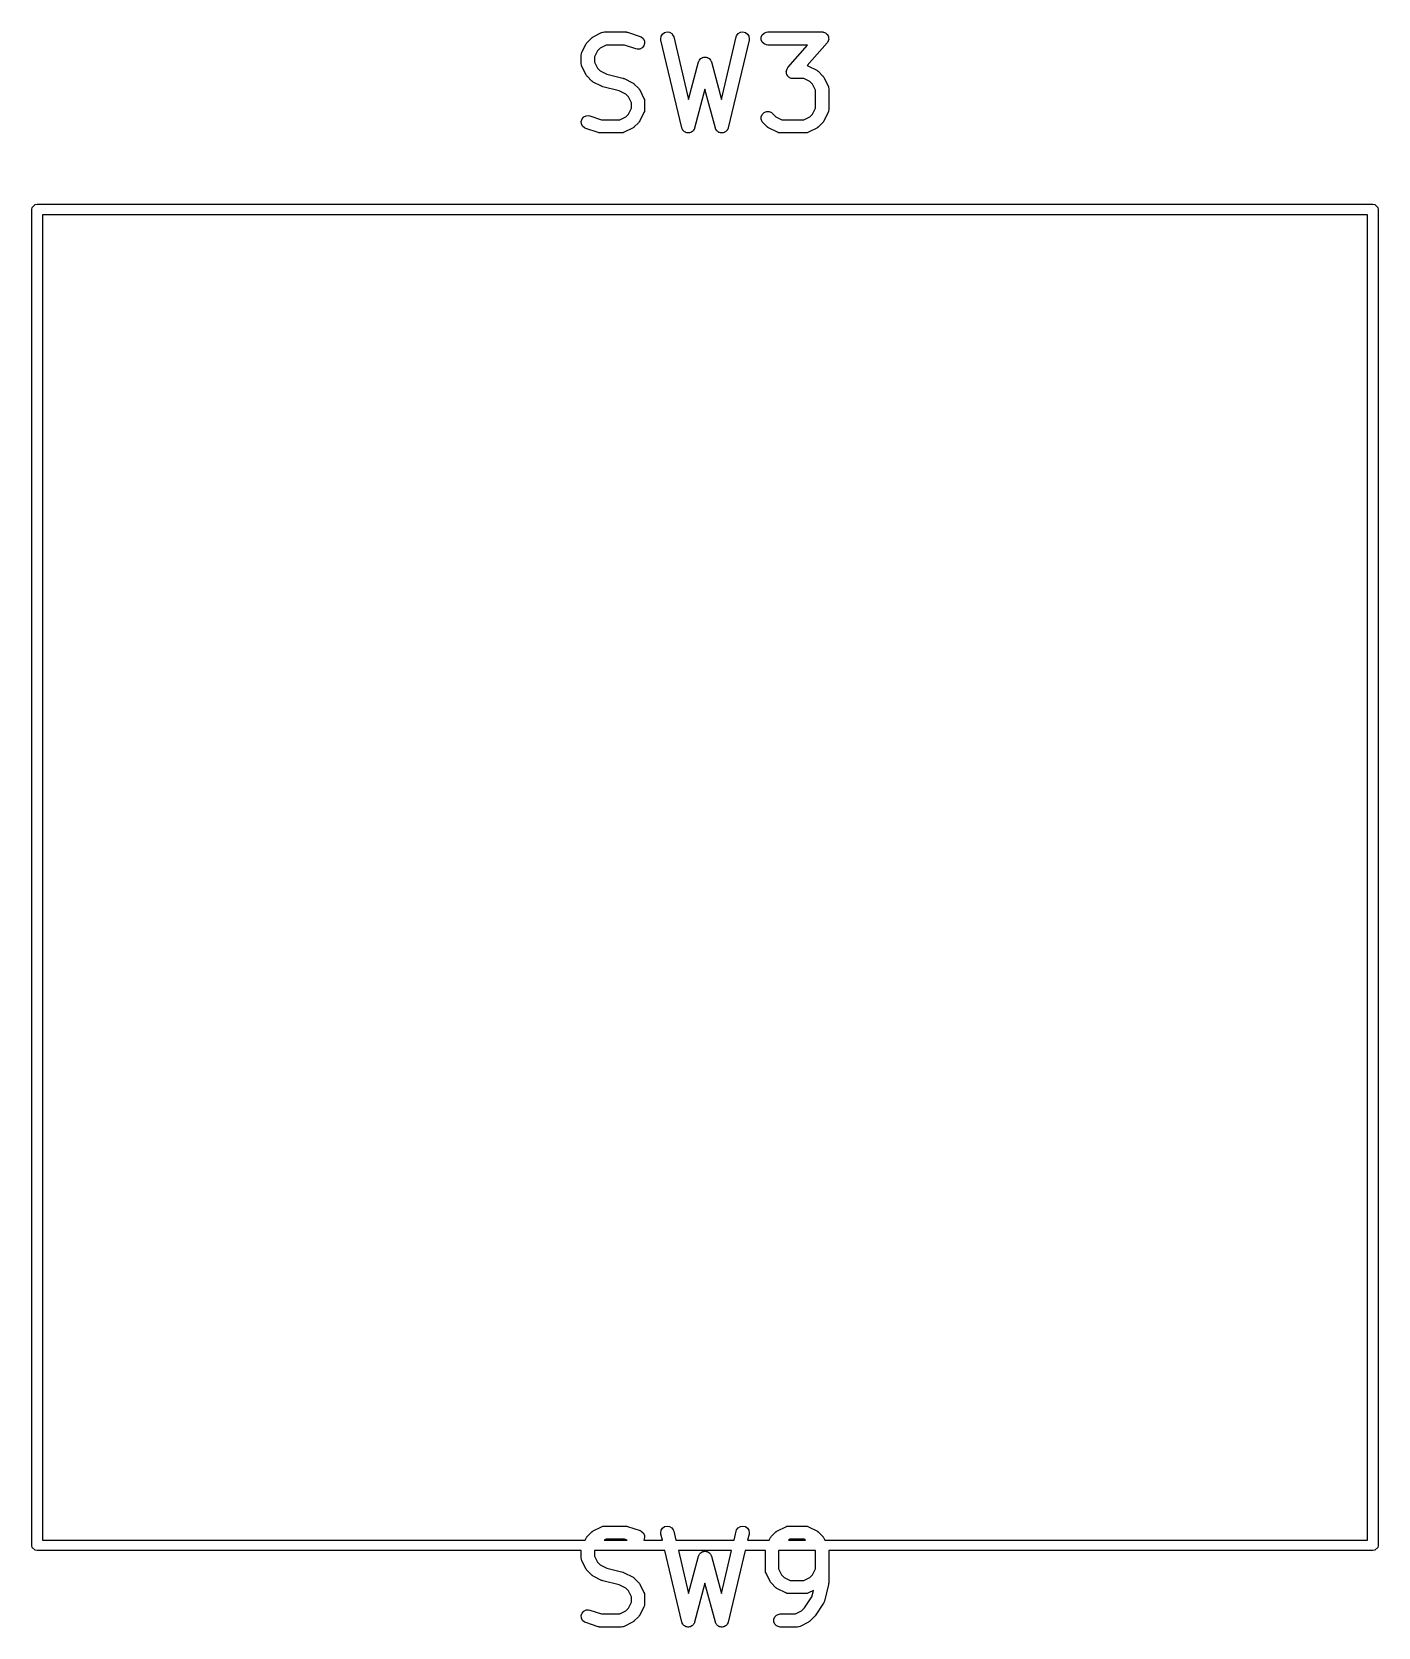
# Model space of a CAD drawing. Extents: x -0.52 to 5.81, y -3.54 to 0.77.
# Drawn here: x 1.116 to 1.719, y -0.139 to 0.576 of the extents above; entities that cross this region are included whole.
import ezdxf

# ---------------------------------------------------------------- set-up
doc = ezdxf.new("R2010")
doc.units = 0
doc.header["$MEASUREMENT"] = 0
doc.layers.add('BLACK', color=7, linetype='CONTINUOUS')

msp = doc.modelspace()

# ---------------------------------------------------------------- linework, layer by layer
at = {"layer": 'BLACK', "linetype": 'CONTINUOUS'}
for p, q in [((1.36462, 0.57098), (1.36649, 0.57286)), ((1.36649, 0.57286), (1.36672, 0.57304)), ((1.36672, 0.57304), (1.36677, 0.5731)), ((1.36677, 0.5731), (1.36686, 0.57316)), ((1.36686, 0.57316), (1.36694, 0.57323)), ((1.36694, 0.57323), (1.36701, 0.57326)), ((1.36701, 0.57326), (1.36726, 0.57341)), ((1.36726, 0.57341), (1.37101, 0.57529)), ((1.37101, 0.57529), (1.37155, 0.57549)), ((1.37155, 0.57549), (1.37165, 0.5755)), ((1.37165, 0.5755), (1.37175, 0.57554)), ((1.37175, 0.57554), (1.37233, 0.5756)), ((1.37233, 0.5756), (1.3817, 0.5756)), ((1.3817, 0.5756), (1.38199, 0.57557)), ((1.38199, 0.57557), (1.38207, 0.57557)), ((1.38207, 0.57557), (1.38217, 0.57555)), ((1.38217, 0.57555), (1.38228, 0.57554)), ((1.38228, 0.57554), (1.38235, 0.57551)), ((1.38235, 0.57551), (1.38264, 0.57545)), ((1.38264, 0.57545), (1.38826, 0.57357)), ((1.38826, 0.57357), (1.38879, 0.57334)), ((1.38879, 0.57334), (1.38966, 0.57258)), ((1.38966, 0.57258), (1.39017, 0.57155)), ((1.3975, 0.57253), (1.39768, 0.57367)), ((1.39758, 0.57196), (1.3975, 0.57253)), ((1.40695, 0.53259), (1.39758, 0.57196)), ((1.39768, 0.57367), (1.39829, 0.57465)), ((1.39829, 0.57465), (1.39922, 0.57533)), ((1.39922, 0.57533), (1.40034, 0.5756)), ((1.40034, 0.5756), (1.40148, 0.57541)), ((1.40148, 0.57541), (1.40246, 0.57481)), ((1.40246, 0.57481), (1.40313, 0.57388)), ((1.40313, 0.57388), (1.40332, 0.57333)), ((1.40332, 0.57333), (1.40999, 0.54534)), ((1.42466, 0.54534), (1.43132, 0.57333)), ((1.43707, 0.57196), (1.42769, 0.53259)), ((1.43132, 0.57333), (1.43151, 0.57388)), ((1.43151, 0.57388), (1.43219, 0.57481)), ((1.43219, 0.57481), (1.43317, 0.57541)), ((1.43317, 0.57541), (1.43431, 0.5756)), ((1.43431, 0.5756), (1.43543, 0.57533)), ((1.43543, 0.57533), (1.43636, 0.57465)), ((1.43636, 0.57465), (1.43696, 0.57367)), ((1.43696, 0.57367), (1.43715, 0.57253)), ((1.43715, 0.57253), (1.43707, 0.57196)), ((1.44255, 0.57322), (1.44299, 0.57429)), ((1.44255, 0.57207), (1.44255, 0.57322)), ((1.44299, 0.571), (1.44255, 0.57207)), ((1.44299, 0.57429), (1.4438, 0.5751)), ((1.4438, 0.5751), (1.44487, 0.57554)), ((1.44487, 0.57554), (1.44544, 0.5756)), ((1.44544, 0.5756), (1.46982, 0.5756)), ((1.46982, 0.5756), (1.47012, 0.57557)), ((1.47012, 0.57557), (1.4702, 0.57557)), ((1.4702, 0.57557), (1.47025, 0.57555)), ((1.47025, 0.57555), (1.47039, 0.57554)), ((1.47039, 0.57554), (1.47084, 0.57536)), ((1.47084, 0.57536), (1.47129, 0.5752)), ((1.47129, 0.5752), (1.47136, 0.57514)), ((1.47136, 0.57514), (1.47146, 0.5751)), ((1.47146, 0.5751), (1.4718, 0.57476)), ((1.4718, 0.57476), (1.47216, 0.57445)), ((1.47216, 0.57445), (1.4722, 0.57436)), ((1.4722, 0.57436), (1.47227, 0.57429)), ((1.47227, 0.57429), (1.47245, 0.57384)), ((1.47245, 0.57384), (1.47267, 0.57341)), ((1.47271, 0.57207), (1.47253, 0.57163)), ((1.47267, 0.57341), (1.47267, 0.57331)), ((1.47267, 0.57331), (1.47271, 0.57322)), ((1.47271, 0.57322), (1.47271, 0.57274)), ((1.47271, 0.57274), (1.47274, 0.57226)), ((1.47274, 0.57226), (1.47271, 0.57217)), ((1.47271, 0.57217), (1.47271, 0.57207)), ((1.36188, 0.56515), (1.36193, 0.56572)), ((1.36188, 0.5614), (1.36188, 0.56515)), ((1.36193, 0.56572), (1.36197, 0.56582)), ((1.36197, 0.56582), (1.36198, 0.56593)), ((1.36198, 0.56593), (1.36219, 0.56647)), ((1.36219, 0.56647), (1.36406, 0.57022)), ((1.36406, 0.57022), (1.36422, 0.57046)), ((1.36422, 0.57046), (1.36425, 0.57054)), ((1.36425, 0.57054), (1.36432, 0.57062)), ((1.36432, 0.57062), (1.36437, 0.57071)), ((1.36437, 0.57071), (1.36443, 0.57076)), ((1.36443, 0.57076), (1.36462, 0.57098)), ((1.36913, 0.56715), (1.36778, 0.56445)), ((1.37033, 0.56834), (1.36913, 0.56715)), ((1.37303, 0.56969), (1.37033, 0.56834)), ((1.38122, 0.56969), (1.37303, 0.56969)), ((1.38639, 0.56797), (1.38122, 0.56969)), ((1.38696, 0.56784), (1.38639, 0.56797)), ((1.38811, 0.56792), (1.38696, 0.56784)), ((1.38914, 0.56844), (1.38811, 0.56792)), ((1.38989, 0.56931), (1.38914, 0.56844)), ((1.39026, 0.5704), (1.38989, 0.56931)), ((1.39017, 0.57155), (1.39026, 0.5704)), ((1.4438, 0.57019), (1.44299, 0.571)), ((1.44487, 0.56975), (1.4438, 0.57019)), ((1.44544, 0.56969), (1.44487, 0.56975)), ((1.46331, 0.56969), (1.44544, 0.56969)), ((1.45447, 0.55959), (1.46331, 0.56969)), ((1.47204, 0.5707), (1.46311, 0.56049)), ((1.47222, 0.57095), (1.47204, 0.5707)), ((1.47227, 0.571), (1.47222, 0.57095)), ((1.47229, 0.57106), (1.47227, 0.571)), ((1.47238, 0.57117), (1.47229, 0.57106)), ((1.47253, 0.57163), (1.47238, 0.57117)), ((1.36193, 0.56082), (1.36188, 0.5614)), ((1.36197, 0.56072), (1.36193, 0.56082)), ((1.36198, 0.56062), (1.36197, 0.56072)), ((1.36219, 0.56008), (1.36198, 0.56062)), ((1.36406, 0.55633), (1.36219, 0.56008)), ((1.36778, 0.56445), (1.36778, 0.56209)), ((1.36778, 0.56209), (1.36913, 0.5594)), ((1.36913, 0.5594), (1.37033, 0.5582)), ((1.37033, 0.5582), (1.37336, 0.55668)), ((1.40999, 0.54534), (1.41447, 0.56216)), ((1.41447, 0.56216), (1.41452, 0.56229)), ((1.41452, 0.56229), (1.41453, 0.56235)), ((1.41453, 0.56235), (1.41457, 0.56242)), ((1.41457, 0.56242), (1.41467, 0.5627)), ((1.41467, 0.5627), (1.41491, 0.56301)), ((1.41491, 0.56301), (1.41511, 0.56335)), ((1.41511, 0.56335), (1.41526, 0.56346)), ((1.41526, 0.56346), (1.41537, 0.56361)), ((1.41537, 0.56361), (1.41571, 0.56381)), ((1.41571, 0.56381), (1.41602, 0.56405)), ((1.41602, 0.56405), (1.4162, 0.5641)), ((1.4162, 0.5641), (1.41637, 0.56419)), ((1.41637, 0.56419), (1.41676, 0.56424)), ((1.41676, 0.56424), (1.41713, 0.56434)), ((1.41713, 0.56434), (1.41732, 0.56432)), ((1.41732, 0.56432), (1.41751, 0.56434)), ((1.41751, 0.56434), (1.41789, 0.56424)), ((1.41789, 0.56424), (1.41828, 0.56419)), ((1.41828, 0.56419), (1.41844, 0.5641)), ((1.41844, 0.5641), (1.41863, 0.56405)), ((1.41863, 0.56405), (1.41894, 0.56381)), ((1.41894, 0.56381), (1.41927, 0.56361)), ((1.41927, 0.56361), (1.41939, 0.56346)), ((1.41939, 0.56346), (1.41954, 0.56335)), ((1.41954, 0.56335), (1.41974, 0.56301)), ((1.41974, 0.56301), (1.41997, 0.5627)), ((1.41997, 0.5627), (1.42008, 0.56242)), ((1.42008, 0.56242), (1.42012, 0.56235)), ((1.42012, 0.56235), (1.42013, 0.56229)), ((1.42013, 0.56229), (1.42018, 0.56216)), ((1.42018, 0.56216), (1.42466, 0.54534)), ((1.45376, 0.55803), (1.4538, 0.55812)), ((1.4538, 0.55755), (1.45376, 0.55803)), ((1.4538, 0.55822), (1.45398, 0.55867)), ((1.4538, 0.55812), (1.4538, 0.55822)), ((1.4538, 0.55707), (1.4538, 0.55755)), ((1.45398, 0.55867), (1.45413, 0.55912)), ((1.45413, 0.55912), (1.45422, 0.55924)), ((1.45422, 0.55924), (1.45424, 0.55929)), ((1.45424, 0.55929), (1.45429, 0.55934)), ((1.45429, 0.55934), (1.45447, 0.55959)), ((1.46311, 0.56049), (1.46364, 0.56029)), ((1.46364, 0.56029), (1.46739, 0.55841)), ((1.46739, 0.55841), (1.46764, 0.55826)), ((1.46764, 0.55826), (1.46771, 0.55823)), ((1.46771, 0.55823), (1.46779, 0.55816)), ((1.46779, 0.55816), (1.46788, 0.5581)), ((1.46788, 0.5581), (1.46793, 0.55805)), ((1.46793, 0.55805), (1.46815, 0.55786)), ((1.46815, 0.55786), (1.47003, 0.55599)), ((1.36422, 0.55608), (1.36406, 0.55633)), ((1.36425, 0.55601), (1.36422, 0.55608)), ((1.36432, 0.55593), (1.36425, 0.55601)), ((1.36437, 0.55584), (1.36432, 0.55593)), ((1.36443, 0.55579), (1.36437, 0.55584)), ((1.36462, 0.55556), (1.36443, 0.55579)), ((1.36649, 0.55368), (1.36462, 0.55556)), ((1.36672, 0.5535), (1.36649, 0.55368)), ((1.36677, 0.55344), (1.36672, 0.5535)), ((1.36686, 0.55338), (1.36677, 0.55344)), ((1.36694, 0.55332), (1.36686, 0.55338)), ((1.36701, 0.55329), (1.36694, 0.55332)), ((1.36726, 0.55313), (1.36701, 0.55329)), ((1.37101, 0.55126), (1.36726, 0.55313)), ((1.37105, 0.55124), (1.37101, 0.55126)), ((1.37107, 0.55123), (1.37105, 0.55124)), ((1.37131, 0.55114), (1.37107, 0.55123)), ((1.37155, 0.55105), (1.37131, 0.55114)), ((1.37157, 0.55105), (1.37155, 0.55105)), ((1.37161, 0.55103), (1.37157, 0.55105)), ((1.3788, 0.54924), (1.37161, 0.55103)), ((1.37336, 0.55668), (1.38054, 0.55489)), ((1.38054, 0.55489), (1.38059, 0.55487)), ((1.38059, 0.55487), (1.38061, 0.55487)), ((1.38061, 0.55487), (1.38085, 0.55478)), ((1.38085, 0.55478), (1.38109, 0.55469)), ((1.38109, 0.55469), (1.38111, 0.55468)), ((1.38111, 0.55468), (1.38115, 0.55466)), ((1.38115, 0.55466), (1.3849, 0.55279)), ((1.3849, 0.55279), (1.38515, 0.55263)), ((1.38515, 0.55263), (1.38522, 0.5526)), ((1.38522, 0.5526), (1.3853, 0.55254)), ((1.3853, 0.55254), (1.38539, 0.55248)), ((1.38539, 0.55248), (1.38544, 0.55242)), ((1.38544, 0.55242), (1.38566, 0.55224)), ((1.38566, 0.55224), (1.38754, 0.55036)), ((1.38754, 0.55036), (1.38773, 0.55013)), ((1.45383, 0.55698), (1.4538, 0.55707)), ((1.45384, 0.55688), (1.45383, 0.55698)), ((1.45405, 0.55645), (1.45384, 0.55688)), ((1.45424, 0.55601), (1.45405, 0.55645)), ((1.45431, 0.55594), (1.45424, 0.55601)), ((1.45435, 0.55585), (1.45431, 0.55594)), ((1.45471, 0.55553), (1.45435, 0.55585)), ((1.45505, 0.55519), (1.45471, 0.55553)), ((1.45514, 0.55515), (1.45505, 0.55519)), ((1.45522, 0.55509), (1.45514, 0.55515)), ((1.45567, 0.55493), (1.45522, 0.55509)), ((1.45612, 0.55475), (1.45567, 0.55493)), ((1.45626, 0.55474), (1.45612, 0.55475)), ((1.45631, 0.55472), (1.45626, 0.55474)), ((1.45639, 0.55472), (1.45631, 0.55472)), ((1.45669, 0.55469), (1.45639, 0.55472)), ((1.46162, 0.55469), (1.45669, 0.55469)), ((1.46432, 0.55335), (1.46162, 0.55469)), ((1.46551, 0.55215), (1.46432, 0.55335)), ((1.46686, 0.54945), (1.46551, 0.55215)), ((1.47003, 0.55599), (1.47022, 0.55576)), ((1.47022, 0.55576), (1.47027, 0.55571)), ((1.47027, 0.55571), (1.47033, 0.55562)), ((1.47033, 0.55562), (1.4704, 0.55554)), ((1.4704, 0.55554), (1.47043, 0.55547)), ((1.47043, 0.55547), (1.47058, 0.55522)), ((1.47058, 0.55522), (1.47246, 0.55147)), ((1.47246, 0.55147), (1.47266, 0.55093)), ((1.47266, 0.55093), (1.47267, 0.55082)), ((1.47267, 0.55082), (1.47271, 0.55072)), ((1.47271, 0.55072), (1.47277, 0.55015)), ((1.38183, 0.54772), (1.3788, 0.54924)), ((1.38303, 0.54652), (1.38183, 0.54772)), ((1.38437, 0.54383), (1.38303, 0.54652)), ((1.38437, 0.54147), (1.38437, 0.54383)), ((1.38773, 0.55013), (1.38778, 0.55008)), ((1.38778, 0.55008), (1.38784, 0.54999)), ((1.38784, 0.54999), (1.38791, 0.54991)), ((1.38791, 0.54991), (1.38794, 0.54984)), ((1.38794, 0.54984), (1.38809, 0.54959)), ((1.38809, 0.54959), (1.38997, 0.54584)), ((1.38997, 0.54584), (1.39017, 0.5453)), ((1.39017, 0.5453), (1.39018, 0.5452)), ((1.39018, 0.5452), (1.39022, 0.5451)), ((1.39022, 0.5451), (1.39028, 0.54452)), ((1.39028, 0.54452), (1.39028, 0.54077)), ((1.41732, 0.54994), (1.41268, 0.53251)), ((1.42197, 0.53251), (1.41732, 0.54994)), ((1.46686, 0.54147), (1.46686, 0.54945)), ((1.47277, 0.55015), (1.47277, 0.54077)), ((1.3619, 0.53552), (1.36226, 0.53661)), ((1.36226, 0.53661), (1.36302, 0.53748)), ((1.36302, 0.53748), (1.36405, 0.538)), ((1.36405, 0.538), (1.3652, 0.53808)), ((1.3652, 0.53808), (1.36576, 0.53795)), ((1.36576, 0.53795), (1.37093, 0.53623)), ((1.37093, 0.53623), (1.37913, 0.53623)), ((1.37913, 0.53623), (1.38183, 0.53758)), ((1.38183, 0.53758), (1.38303, 0.53877)), ((1.38303, 0.53877), (1.38437, 0.54147)), ((1.38997, 0.53945), (1.38809, 0.5357)), ((1.39017, 0.53999), (1.38997, 0.53945)), ((1.39018, 0.5401), (1.39017, 0.53999)), ((1.39022, 0.5402), (1.39018, 0.5401)), ((1.39028, 0.54077), (1.39022, 0.5402)), ((1.44255, 0.5376), (1.44299, 0.53866)), ((1.44255, 0.53645), (1.44255, 0.5376)), ((1.44299, 0.53538), (1.44255, 0.53645)), ((1.44299, 0.53866), (1.4438, 0.53948)), ((1.4438, 0.53948), (1.44487, 0.53992)), ((1.44487, 0.53992), (1.44602, 0.53992)), ((1.44602, 0.53992), (1.44708, 0.53948)), ((1.44708, 0.53948), (1.44753, 0.53911)), ((1.44753, 0.53911), (1.44907, 0.53758)), ((1.44907, 0.53758), (1.45177, 0.53623)), ((1.45177, 0.53623), (1.46162, 0.53623)), ((1.46162, 0.53623), (1.46432, 0.53758)), ((1.46432, 0.53758), (1.46551, 0.53877)), ((1.46551, 0.53877), (1.46686, 0.54147)), ((1.47246, 0.53945), (1.47058, 0.5357)), ((1.47266, 0.53999), (1.47246, 0.53945)), ((1.47267, 0.5401), (1.47266, 0.53999)), ((1.47271, 0.5402), (1.47267, 0.5401)), ((1.47277, 0.54077), (1.47271, 0.5402)), ((1.36198, 0.53437), (1.3619, 0.53552)), ((1.3625, 0.53334), (1.36198, 0.53437)), ((1.36337, 0.53258), (1.3625, 0.53334)), ((1.3639, 0.53235), (1.36337, 0.53258)), ((1.36952, 0.53047), (1.3639, 0.53235)), ((1.36981, 0.53041), (1.36952, 0.53047)), ((1.36988, 0.53038), (1.36981, 0.53041)), ((1.36998, 0.53037), (1.36988, 0.53038)), ((1.37008, 0.53035), (1.36998, 0.53037)), ((1.37016, 0.53035), (1.37008, 0.53035)), ((1.37045, 0.53032), (1.37016, 0.53035)), ((1.37983, 0.53032), (1.37045, 0.53032)), ((1.3804, 0.53038), (1.37983, 0.53032)), ((1.3805, 0.53042), (1.3804, 0.53038)), ((1.38061, 0.53043), (1.3805, 0.53042)), ((1.38115, 0.53063), (1.38061, 0.53043)), ((1.3849, 0.53251), (1.38115, 0.53063)), ((1.38515, 0.53266), (1.3849, 0.53251)), ((1.38522, 0.53269), (1.38515, 0.53266)), ((1.3853, 0.53276), (1.38522, 0.53269)), ((1.38539, 0.53282), (1.3853, 0.53276)), ((1.38544, 0.53288), (1.38539, 0.53282)), ((1.38566, 0.53306), (1.38544, 0.53288)), ((1.38754, 0.53494), (1.38566, 0.53306)), ((1.38773, 0.53516), (1.38754, 0.53494)), ((1.38778, 0.53521), (1.38773, 0.53516)), ((1.38784, 0.5353), (1.38778, 0.53521)), ((1.38791, 0.53538), (1.38784, 0.5353)), ((1.38794, 0.53546), (1.38791, 0.53538)), ((1.38809, 0.5357), (1.38794, 0.53546)), ((1.40702, 0.53239), (1.40695, 0.53259)), ((1.40703, 0.53232), (1.40702, 0.53239)), ((1.40707, 0.53226), (1.40703, 0.53232)), ((1.40714, 0.53204), (1.40707, 0.53226)), ((1.40739, 0.5317), (1.40714, 0.53204)), ((1.40761, 0.53133), (1.40739, 0.5317)), ((1.40773, 0.53123), (1.40761, 0.53133)), ((1.40782, 0.53111), (1.40773, 0.53123)), ((1.40818, 0.53089), (1.40782, 0.53111)), ((1.40852, 0.53062), (1.40818, 0.53089)), ((1.40867, 0.53059), (1.40852, 0.53062)), ((1.4088, 0.53051), (1.40867, 0.53059)), ((1.40922, 0.53044), (1.4088, 0.53051)), ((1.40963, 0.53033), (1.40922, 0.53044)), ((1.40978, 0.53035), (1.40963, 0.53033)), ((1.40993, 0.53032), (1.40978, 0.53035)), ((1.41035, 0.53042), (1.40993, 0.53032)), ((1.41078, 0.53048), (1.41035, 0.53042)), ((1.41091, 0.53056), (1.41078, 0.53048)), ((1.41105, 0.53059), (1.41091, 0.53056)), ((1.4114, 0.53084), (1.41105, 0.53059)), ((1.41177, 0.53106), (1.4114, 0.53084)), ((1.41187, 0.53118), (1.41177, 0.53106)), ((1.41199, 0.53127), (1.41187, 0.53118)), ((1.41221, 0.53163), (1.41199, 0.53127)), ((1.41247, 0.53197), (1.41221, 0.53163)), ((1.41255, 0.53218), (1.41247, 0.53197)), ((1.41259, 0.53225), (1.41255, 0.53218)), ((1.4126, 0.53232), (1.41259, 0.53225)), ((1.41268, 0.53251), (1.4126, 0.53232)), ((1.42204, 0.53232), (1.42197, 0.53251)), ((1.42205, 0.53225), (1.42204, 0.53232)), ((1.42209, 0.53218), (1.42205, 0.53225)), ((1.42217, 0.53197), (1.42209, 0.53218)), ((1.42243, 0.53163), (1.42217, 0.53197)), ((1.42266, 0.53127), (1.42243, 0.53163)), ((1.42278, 0.53118), (1.42266, 0.53127)), ((1.42287, 0.53106), (1.42278, 0.53118)), ((1.42324, 0.53084), (1.42287, 0.53106)), ((1.42359, 0.53059), (1.42324, 0.53084)), ((1.42374, 0.53056), (1.42359, 0.53059)), ((1.42387, 0.53048), (1.42374, 0.53056)), ((1.42429, 0.53042), (1.42387, 0.53048)), ((1.42471, 0.53032), (1.42429, 0.53042)), ((1.42486, 0.53035), (1.42471, 0.53032)), ((1.42501, 0.53033), (1.42486, 0.53035)), ((1.42543, 0.53044), (1.42501, 0.53033)), ((1.42585, 0.53051), (1.42543, 0.53044)), ((1.42598, 0.53059), (1.42585, 0.53051)), ((1.42612, 0.53062), (1.42598, 0.53059)), ((1.42647, 0.53089), (1.42612, 0.53062)), ((1.42683, 0.53111), (1.42647, 0.53089)), ((1.42692, 0.53123), (1.42683, 0.53111)), ((1.42704, 0.53133), (1.42692, 0.53123)), ((1.42725, 0.5317), (1.42704, 0.53133)), ((1.42751, 0.53204), (1.42725, 0.5317)), ((1.42758, 0.53226), (1.42751, 0.53204)), ((1.42762, 0.53232), (1.42758, 0.53226)), ((1.42763, 0.53239), (1.42762, 0.53232)), ((1.42769, 0.53259), (1.42763, 0.53239)), ((1.44336, 0.53494), (1.44299, 0.53538)), ((1.44523, 0.53306), (1.44336, 0.53494)), ((1.44546, 0.53288), (1.44523, 0.53306)), ((1.44551, 0.53282), (1.44546, 0.53288)), ((1.4456, 0.53276), (1.44551, 0.53282)), ((1.44568, 0.53269), (1.4456, 0.53276)), ((1.44575, 0.53266), (1.44568, 0.53269)), ((1.446, 0.53251), (1.44575, 0.53266)), ((1.44975, 0.53063), (1.446, 0.53251)), ((1.45029, 0.53043), (1.44975, 0.53063)), ((1.45039, 0.53042), (1.45029, 0.53043)), ((1.45049, 0.53038), (1.45039, 0.53042)), ((1.45107, 0.53032), (1.45049, 0.53038)), ((1.46232, 0.53032), (1.45107, 0.53032)), ((1.46289, 0.53038), (1.46232, 0.53032)), ((1.46299, 0.53042), (1.46289, 0.53038)), ((1.4631, 0.53043), (1.46299, 0.53042)), ((1.46364, 0.53063), (1.4631, 0.53043)), ((1.46739, 0.53251), (1.46364, 0.53063)), ((1.46764, 0.53266), (1.46739, 0.53251)), ((1.46771, 0.53269), (1.46764, 0.53266)), ((1.46779, 0.53276), (1.46771, 0.53269)), ((1.46788, 0.53282), (1.46779, 0.53276)), ((1.46793, 0.53288), (1.46788, 0.53282)), ((1.46815, 0.53306), (1.46793, 0.53288)), ((1.47003, 0.53494), (1.46815, 0.53306)), ((1.47022, 0.53516), (1.47003, 0.53494)), ((1.47027, 0.53521), (1.47022, 0.53516)), ((1.47033, 0.5353), (1.47027, 0.53521)), ((1.4704, 0.53538), (1.47033, 0.5353)), ((1.47043, 0.53546), (1.4704, 0.53538)), ((1.47058, 0.5357), (1.47043, 0.53546)), ((1.11575, 0.49606), (1.11593, 0.49697)), ((1.11575, -0.10236), (1.11575, 0.49606)), ((1.11593, 0.49697), (1.11721, 0.49825)), ((1.11721, 0.49825), (1.11811, 0.49843)), ((1.11811, 0.49843), (1.71654, 0.49843)), ((1.12047, 0.4937), (1.12047, -0.1)), ((1.71417, 0.4937), (1.12047, 0.4937)), ((1.71417, -0.1), (1.71417, 0.4937)), ((1.71654, 0.49843), (1.71744, 0.49825)), ((1.71744, 0.49825), (1.71872, 0.49697)), ((1.71872, 0.49697), (1.7189, 0.49606)), ((1.7189, 0.49606), (1.7189, -0.10236)), ((1.12047, -0.1), (1.3636, -0.1)), ((1.3636, -0.1), (1.36406, -0.09908)), ((1.36406, -0.09908), (1.36422, -0.09883)), ((1.36422, -0.09883), (1.36425, -0.09876)), ((1.36425, -0.09876), (1.36432, -0.09867)), ((1.36432, -0.09867), (1.36437, -0.09859)), ((1.36437, -0.09859), (1.36443, -0.09853)), ((1.36443, -0.09853), (1.36462, -0.09831)), ((1.36462, -0.09831), (1.36649, -0.09643)), ((1.36649, -0.09643), (1.36672, -0.09625)), ((1.36672, -0.09625), (1.36677, -0.09619)), ((1.36677, -0.09619), (1.36686, -0.09613)), ((1.36686, -0.09613), (1.36694, -0.09607)), ((1.36694, -0.09607), (1.36701, -0.09604)), ((1.36701, -0.09604), (1.36726, -0.09588)), ((1.36726, -0.09588), (1.37101, -0.09401)), ((1.37101, -0.09401), (1.37155, -0.0938)), ((1.37155, -0.0938), (1.37165, -0.09379)), ((1.37165, -0.09379), (1.37175, -0.09375)), ((1.37175, -0.09375), (1.37233, -0.09369)), ((1.37303, -0.0996), (1.37222, -0.1)), ((1.37222, -0.1), (1.38243, -0.1)), ((1.37233, -0.09369), (1.3817, -0.09369)), ((1.38122, -0.0996), (1.37303, -0.0996)), ((1.38243, -0.1), (1.38122, -0.0996)), ((1.3817, -0.09369), (1.38199, -0.09372)), ((1.38199, -0.09372), (1.38207, -0.09372)), ((1.38207, -0.09372), (1.38217, -0.09374)), ((1.38217, -0.09374), (1.38228, -0.09375)), ((1.38228, -0.09375), (1.38235, -0.09378)), ((1.38235, -0.09378), (1.38264, -0.09385)), ((1.38264, -0.09385), (1.38826, -0.09572)), ((1.38826, -0.09572), (1.38879, -0.09596)), ((1.38879, -0.09596), (1.38966, -0.09671)), ((1.38966, -0.09671), (1.39017, -0.09774)), ((1.38989, -0.09998), (1.38988, -0.1)), ((1.38988, -0.1), (1.39821, -0.1)), ((1.39026, -0.09889), (1.38989, -0.09998)), ((1.39017, -0.09774), (1.39026, -0.09889)), ((1.3975, -0.09676), (1.39768, -0.09562)), ((1.39758, -0.09733), (1.3975, -0.09676)), ((1.39821, -0.1), (1.39758, -0.09733)), ((1.39768, -0.09562), (1.39829, -0.09464)), ((1.39829, -0.09464), (1.39922, -0.09396)), ((1.39922, -0.09396), (1.40034, -0.0937)), ((1.40034, -0.0937), (1.40148, -0.09388)), ((1.40148, -0.09388), (1.40246, -0.09448)), ((1.40246, -0.09448), (1.40313, -0.09542)), ((1.40313, -0.09542), (1.40332, -0.09596)), ((1.40332, -0.09596), (1.40428, -0.1)), ((1.40428, -0.1), (1.43036, -0.1)), ((1.43036, -0.1), (1.43132, -0.09596)), ((1.43132, -0.09596), (1.43151, -0.09542)), ((1.43151, -0.09542), (1.43219, -0.09448)), ((1.43219, -0.09448), (1.43317, -0.09388)), ((1.43317, -0.09388), (1.43431, -0.0937)), ((1.43431, -0.0937), (1.43543, -0.09396)), ((1.43543, -0.09396), (1.43636, -0.09464)), ((1.43636, -0.09464), (1.43696, -0.09562)), ((1.43707, -0.09733), (1.43643, -0.1)), ((1.43643, -0.1), (1.44609, -0.1)), ((1.43696, -0.09562), (1.43715, -0.09676)), ((1.43715, -0.09676), (1.43707, -0.09733)), ((1.44609, -0.1), (1.44655, -0.09908)), ((1.44655, -0.09908), (1.44671, -0.09883)), ((1.44671, -0.09883), (1.44674, -0.09876)), ((1.44674, -0.09876), (1.44681, -0.09867)), ((1.44681, -0.09867), (1.44686, -0.09859)), ((1.44686, -0.09859), (1.44692, -0.09853)), ((1.44692, -0.09853), (1.44711, -0.09831)), ((1.44711, -0.09831), (1.44898, -0.09643)), ((1.44898, -0.09643), (1.44921, -0.09625)), ((1.44921, -0.09625), (1.44926, -0.09619)), ((1.44926, -0.09619), (1.44935, -0.09613)), ((1.44935, -0.09613), (1.44943, -0.09607)), ((1.44943, -0.09607), (1.4495, -0.09604)), ((1.4495, -0.09604), (1.44975, -0.09588)), ((1.44975, -0.09588), (1.4535, -0.09401)), ((1.4535, -0.09401), (1.45404, -0.0938)), ((1.45404, -0.0938), (1.45414, -0.09379)), ((1.45414, -0.09379), (1.45424, -0.09375)), ((1.45424, -0.09375), (1.45482, -0.09369)), ((1.45552, -0.0996), (1.45471, -0.1)), ((1.45471, -0.1), (1.46242, -0.1)), ((1.45482, -0.09369), (1.46232, -0.09369)), ((1.46162, -0.0996), (1.45552, -0.0996)), ((1.46242, -0.1), (1.46162, -0.0996)), ((1.46232, -0.09369), (1.46289, -0.09375)), ((1.46289, -0.09375), (1.46299, -0.09379)), ((1.46299, -0.09379), (1.4631, -0.0938)), ((1.4631, -0.0938), (1.46364, -0.09401)), ((1.46364, -0.09401), (1.46739, -0.09588)), ((1.46739, -0.09588), (1.46764, -0.09604)), ((1.46764, -0.09604), (1.46771, -0.09607)), ((1.46771, -0.09607), (1.46779, -0.09613)), ((1.46779, -0.09613), (1.46788, -0.09619)), ((1.46788, -0.09619), (1.46793, -0.09625)), ((1.46793, -0.09625), (1.46815, -0.09643)), ((1.46815, -0.09643), (1.47003, -0.09831)), ((1.47003, -0.09831), (1.47022, -0.09853)), ((1.47022, -0.09853), (1.47027, -0.09859)), ((1.47027, -0.09859), (1.47033, -0.09867)), ((1.47033, -0.09867), (1.4704, -0.09876)), ((1.4704, -0.09876), (1.47043, -0.09883)), ((1.47043, -0.09883), (1.47058, -0.09908)), ((1.47058, -0.09908), (1.47104, -0.1)), ((1.47104, -0.1), (1.71417, -0.1)), ((1.11593, -0.10327), (1.11575, -0.10236)), ((1.11721, -0.10454), (1.11593, -0.10327)), ((1.11811, -0.10472), (1.11721, -0.10454)), ((1.36188, -0.10472), (1.11811, -0.10472)), ((1.36188, -0.1079), (1.36188, -0.10472)), ((1.36784, -0.10472), (1.36778, -0.10484)), ((1.36778, -0.10484), (1.36778, -0.1072)), ((1.39934, -0.10472), (1.36784, -0.10472)), ((1.40695, -0.1367), (1.39934, -0.10472)), ((1.40541, -0.10472), (1.40999, -0.12395)), ((1.42924, -0.10472), (1.40541, -0.10472)), ((1.40999, -0.12395), (1.41447, -0.10713)), ((1.41447, -0.10713), (1.41452, -0.107)), ((1.41452, -0.107), (1.41453, -0.10694)), ((1.41453, -0.10694), (1.41457, -0.10688)), ((1.41457, -0.10688), (1.41467, -0.10659)), ((1.41467, -0.10659), (1.41491, -0.10628)), ((1.41491, -0.10628), (1.41511, -0.10595)), ((1.41511, -0.10595), (1.41526, -0.10583)), ((1.41526, -0.10583), (1.41537, -0.10568)), ((1.41537, -0.10568), (1.41571, -0.10548)), ((1.41571, -0.10548), (1.41602, -0.10525)), ((1.41602, -0.10525), (1.4162, -0.1052)), ((1.4162, -0.1052), (1.41637, -0.1051)), ((1.41637, -0.1051), (1.41676, -0.10505)), ((1.41676, -0.10505), (1.41713, -0.10495)), ((1.41713, -0.10495), (1.41732, -0.10497)), ((1.41732, -0.10497), (1.41751, -0.10495)), ((1.41751, -0.10495), (1.41789, -0.10505)), ((1.41789, -0.10505), (1.41828, -0.1051)), ((1.41828, -0.1051), (1.41844, -0.1052)), ((1.41844, -0.1052), (1.41863, -0.10525)), ((1.41863, -0.10525), (1.41894, -0.10548)), ((1.41894, -0.10548), (1.41927, -0.10568)), ((1.41927, -0.10568), (1.41939, -0.10583)), ((1.41939, -0.10583), (1.41954, -0.10595)), ((1.41954, -0.10595), (1.41974, -0.10628)), ((1.41974, -0.10628), (1.41997, -0.10659)), ((1.41997, -0.10659), (1.42008, -0.10688)), ((1.42008, -0.10688), (1.42012, -0.10694)), ((1.42012, -0.10694), (1.42013, -0.107)), ((1.42013, -0.107), (1.42018, -0.10713)), ((1.42018, -0.10713), (1.42466, -0.12395)), ((1.42466, -0.12395), (1.42924, -0.10472)), ((1.43531, -0.10472), (1.42769, -0.1367)), ((1.44437, -0.10472), (1.43531, -0.10472)), ((1.44437, -0.11352), (1.44437, -0.10472)), ((1.45033, -0.10472), (1.45027, -0.10484)), ((1.45027, -0.10484), (1.45027, -0.11282)), ((1.4668, -0.10472), (1.45033, -0.10472)), ((1.46686, -0.10484), (1.4668, -0.10472)), ((1.46686, -0.11282), (1.46686, -0.10484)), ((1.71654, -0.10472), (1.47277, -0.10472)), ((1.47277, -0.10472), (1.47277, -0.11914)), ((1.71744, -0.10454), (1.71654, -0.10472)), ((1.71872, -0.10327), (1.71744, -0.10454)), ((1.7189, -0.10236), (1.71872, -0.10327)), ((1.36193, -0.10847), (1.36188, -0.1079)), ((1.36197, -0.10857), (1.36193, -0.10847)), ((1.36198, -0.10867), (1.36197, -0.10857)), ((1.36219, -0.10922), (1.36198, -0.10867)), ((1.36406, -0.11297), (1.36219, -0.10922)), ((1.36422, -0.11321), (1.36406, -0.11297)), ((1.36425, -0.11328), (1.36422, -0.11321)), ((1.36432, -0.11337), (1.36425, -0.11328)), ((1.36437, -0.11345), (1.36432, -0.11337)), ((1.36443, -0.11351), (1.36437, -0.11345)), ((1.36462, -0.11373), (1.36443, -0.11351)), ((1.36649, -0.11561), (1.36462, -0.11373)), ((1.36778, -0.1072), (1.36913, -0.1099)), ((1.36913, -0.1099), (1.37033, -0.11109)), ((1.37033, -0.11109), (1.37336, -0.11261)), ((1.37336, -0.11261), (1.38054, -0.1144)), ((1.44442, -0.1141), (1.44437, -0.11352)), ((1.44446, -0.11419), (1.44442, -0.1141)), ((1.44447, -0.1143), (1.44446, -0.11419)), ((1.44468, -0.11484), (1.44447, -0.1143)), ((1.45027, -0.11282), (1.45162, -0.11552)), ((1.46551, -0.11552), (1.46686, -0.11282)), ((1.36672, -0.11579), (1.36649, -0.11561)), ((1.36677, -0.11585), (1.36672, -0.11579)), ((1.36686, -0.11591), (1.36677, -0.11585)), ((1.36694, -0.11597), (1.36686, -0.11591)), ((1.36701, -0.116), (1.36694, -0.11597)), ((1.36726, -0.11616), (1.36701, -0.116)), ((1.37101, -0.11804), (1.36726, -0.11616)), ((1.37105, -0.11805), (1.37101, -0.11804)), ((1.37107, -0.11806), (1.37105, -0.11805)), ((1.37131, -0.11815), (1.37107, -0.11806)), ((1.37155, -0.11824), (1.37131, -0.11815)), ((1.37157, -0.11824), (1.37155, -0.11824)), ((1.37161, -0.11826), (1.37157, -0.11824)), ((1.3788, -0.12005), (1.37161, -0.11826)), ((1.38183, -0.12157), (1.3788, -0.12005)), ((1.38054, -0.1144), (1.38059, -0.11442)), ((1.38059, -0.11442), (1.38061, -0.11442)), ((1.38061, -0.11442), (1.38085, -0.11451)), ((1.38085, -0.11451), (1.38109, -0.1146)), ((1.38109, -0.1146), (1.38111, -0.11461)), ((1.38111, -0.11461), (1.38115, -0.11463)), ((1.38115, -0.11463), (1.3849, -0.1165)), ((1.3849, -0.1165), (1.38515, -0.11666)), ((1.38515, -0.11666), (1.38522, -0.11669)), ((1.38522, -0.11669), (1.3853, -0.11675)), ((1.3853, -0.11675), (1.38539, -0.11681)), ((1.38539, -0.11681), (1.38544, -0.11687)), ((1.38544, -0.11687), (1.38566, -0.11706)), ((1.38566, -0.11706), (1.38754, -0.11893)), ((1.38754, -0.11893), (1.38773, -0.11916)), ((1.38773, -0.11916), (1.38778, -0.11921)), ((1.38778, -0.11921), (1.38784, -0.1193)), ((1.38784, -0.1193), (1.38791, -0.11938)), ((1.38791, -0.11938), (1.38794, -0.11945)), ((1.38794, -0.11945), (1.38809, -0.1197)), ((1.38809, -0.1197), (1.38997, -0.12345)), ((1.41732, -0.11935), (1.41268, -0.13678)), ((1.42197, -0.13678), (1.41732, -0.11935)), ((1.44655, -0.11859), (1.44468, -0.11484)), ((1.44671, -0.11884), (1.44655, -0.11859)), ((1.44674, -0.11891), (1.44671, -0.11884)), ((1.44681, -0.11899), (1.44674, -0.11891)), ((1.44686, -0.11908), (1.44681, -0.11899)), ((1.44692, -0.11913), (1.44686, -0.11908)), ((1.44711, -0.11936), (1.44692, -0.11913)), ((1.44898, -0.12123), (1.44711, -0.11936)), ((1.44921, -0.12142), (1.44898, -0.12123)), ((1.44926, -0.12148), (1.44921, -0.12142)), ((1.44935, -0.12153), (1.44926, -0.12148)), ((1.45162, -0.11552), (1.45282, -0.11672)), ((1.45282, -0.11672), (1.45552, -0.11807)), ((1.45552, -0.11807), (1.46162, -0.11807)), ((1.46162, -0.11807), (1.46432, -0.11672)), ((1.46432, -0.11672), (1.46551, -0.11552)), ((1.47268, -0.11986), (1.47081, -0.12736)), ((1.4727, -0.11976), (1.47268, -0.11986)), ((1.47271, -0.11972), (1.4727, -0.11976)), ((1.47273, -0.1195), (1.47271, -0.11972)), ((1.47277, -0.11929), (1.47273, -0.1195)), ((1.47277, -0.11914), (1.47276, -0.11924)), ((1.47276, -0.11924), (1.47277, -0.11929)), ((1.38303, -0.12277), (1.38183, -0.12157)), ((1.38437, -0.12546), (1.38303, -0.12277)), ((1.38303, -0.13052), (1.38437, -0.12782)), ((1.38437, -0.12782), (1.38437, -0.12546)), ((1.38997, -0.12345), (1.39017, -0.12399)), ((1.39017, -0.12399), (1.39018, -0.12409)), ((1.39018, -0.12409), (1.39022, -0.12419)), ((1.39022, -0.12419), (1.39028, -0.12477)), ((1.39028, -0.12852), (1.39022, -0.12909)), ((1.39028, -0.12477), (1.39028, -0.12852)), ((1.44943, -0.1216), (1.44935, -0.12153)), ((1.4495, -0.12163), (1.44943, -0.1216)), ((1.44975, -0.12178), (1.4495, -0.12163)), ((1.4535, -0.12366), (1.44975, -0.12178)), ((1.45404, -0.12387), (1.4535, -0.12366)), ((1.45414, -0.12387), (1.45404, -0.12387)), ((1.45424, -0.12391), (1.45414, -0.12387)), ((1.45482, -0.12397), (1.45424, -0.12391)), ((1.46232, -0.12397), (1.45482, -0.12397)), ((1.4619, -0.13039), (1.4652, -0.12543)), ((1.46289, -0.12391), (1.46232, -0.12397)), ((1.46299, -0.12387), (1.46289, -0.12391)), ((1.4631, -0.12387), (1.46299, -0.12387)), ((1.46364, -0.12366), (1.4631, -0.12387)), ((1.46593, -0.12251), (1.46364, -0.12366)), ((1.4652, -0.12543), (1.46593, -0.12251)), ((1.4704, -0.12828), (1.46665, -0.1339)), ((1.47057, -0.12796), (1.4704, -0.12828)), ((1.47061, -0.1279), (1.47057, -0.12796)), ((1.47064, -0.12783), (1.47061, -0.1279)), ((1.47067, -0.12777), (1.47064, -0.12783)), ((1.47068, -0.1277), (1.47067, -0.12777)), ((1.47081, -0.12736), (1.47068, -0.1277)), ((1.3619, -0.13377), (1.36226, -0.13268)), ((1.36198, -0.13492), (1.3619, -0.13377)), ((1.3625, -0.13595), (1.36198, -0.13492)), ((1.36226, -0.13268), (1.36302, -0.13181)), ((1.36302, -0.13181), (1.36405, -0.13129)), ((1.36405, -0.13129), (1.3652, -0.13121)), ((1.3652, -0.13121), (1.36576, -0.13134)), ((1.36576, -0.13134), (1.37093, -0.13306)), ((1.37093, -0.13306), (1.37913, -0.13306)), ((1.37913, -0.13306), (1.38183, -0.13171)), ((1.38183, -0.13171), (1.38303, -0.13052)), ((1.38754, -0.13435), (1.38566, -0.13623)), ((1.38773, -0.13413), (1.38754, -0.13435)), ((1.38778, -0.13408), (1.38773, -0.13413)), ((1.38784, -0.13399), (1.38778, -0.13408)), ((1.38791, -0.13391), (1.38784, -0.13399)), ((1.38794, -0.13384), (1.38791, -0.13391)), ((1.38809, -0.13359), (1.38794, -0.13384)), ((1.38997, -0.12984), (1.38809, -0.13359)), ((1.39017, -0.1293), (1.38997, -0.12984)), ((1.39018, -0.12919), (1.39017, -0.1293)), ((1.39022, -0.12909), (1.39018, -0.12919)), ((1.44817, -0.13544), (1.44861, -0.13438)), ((1.44817, -0.13659), (1.44817, -0.13544)), ((1.44861, -0.13438), (1.44943, -0.13356)), ((1.44943, -0.13356), (1.45049, -0.13312)), ((1.45049, -0.13312), (1.45107, -0.13306)), ((1.45107, -0.13306), (1.45787, -0.13306)), ((1.45787, -0.13306), (1.46057, -0.13171)), ((1.46057, -0.13171), (1.4619, -0.13039)), ((1.46628, -0.13435), (1.46441, -0.13623)), ((1.46647, -0.13412), (1.46628, -0.13435)), ((1.46628, -0.13435), (1.46628, -0.13435)), ((1.46628, -0.13435), (1.46628, -0.13435)), ((1.46665, -0.13391), (1.46647, -0.13412)), ((1.46665, -0.1339), (1.46665, -0.13391)), ((1.46665, -0.13391), (1.46665, -0.13391)), ((1.36337, -0.13671), (1.3625, -0.13595)), ((1.3639, -0.13694), (1.36337, -0.13671)), ((1.36952, -0.13882), (1.3639, -0.13694)), ((1.36981, -0.13888), (1.36952, -0.13882)), ((1.36988, -0.13891), (1.36981, -0.13888)), ((1.36998, -0.13892), (1.36988, -0.13891)), ((1.37008, -0.13895), (1.36998, -0.13892)), ((1.37016, -0.13894), (1.37008, -0.13895)), ((1.37045, -0.13897), (1.37016, -0.13894)), ((1.37983, -0.13897), (1.37045, -0.13897)), ((1.3804, -0.13891), (1.37983, -0.13897)), ((1.3805, -0.13887), (1.3804, -0.13891)), ((1.38061, -0.13886), (1.3805, -0.13887)), ((1.38115, -0.13866), (1.38061, -0.13886)), ((1.3849, -0.13678), (1.38115, -0.13866)), ((1.38515, -0.13663), (1.3849, -0.13678)), ((1.38522, -0.1366), (1.38515, -0.13663)), ((1.3853, -0.13653), (1.38522, -0.1366)), ((1.38539, -0.13647), (1.3853, -0.13653)), ((1.38544, -0.13642), (1.38539, -0.13647)), ((1.38566, -0.13623), (1.38544, -0.13642)), ((1.40702, -0.1369), (1.40695, -0.1367)), ((1.40703, -0.13697), (1.40702, -0.1369)), ((1.40707, -0.13703), (1.40703, -0.13697)), ((1.40714, -0.13725), (1.40707, -0.13703)), ((1.40739, -0.1376), (1.40714, -0.13725)), ((1.40761, -0.13797), (1.40739, -0.1376)), ((1.40773, -0.13806), (1.40761, -0.13797)), ((1.40782, -0.13818), (1.40773, -0.13806)), ((1.40818, -0.13841), (1.40782, -0.13818)), ((1.40852, -0.13867), (1.40818, -0.13841)), ((1.40867, -0.13871), (1.40852, -0.13867)), ((1.4088, -0.13878), (1.40867, -0.13871)), ((1.40922, -0.13885), (1.4088, -0.13878)), ((1.40963, -0.13896), (1.40922, -0.13885)), ((1.40978, -0.13894), (1.40963, -0.13896)), ((1.40993, -0.13897), (1.40978, -0.13894)), ((1.41035, -0.13887), (1.40993, -0.13897)), ((1.41078, -0.13881), (1.41035, -0.13887)), ((1.41091, -0.13874), (1.41078, -0.13881)), ((1.41105, -0.1387), (1.41091, -0.13874)), ((1.4114, -0.13845), (1.41105, -0.1387)), ((1.41177, -0.13823), (1.4114, -0.13845)), ((1.41187, -0.13811), (1.41177, -0.13823)), ((1.41199, -0.13802), (1.41187, -0.13811)), ((1.41221, -0.13766), (1.41199, -0.13802)), ((1.41247, -0.13732), (1.41221, -0.13766)), ((1.41255, -0.13711), (1.41247, -0.13732)), ((1.41259, -0.13704), (1.41255, -0.13711)), ((1.4126, -0.13697), (1.41259, -0.13704)), ((1.41268, -0.13678), (1.4126, -0.13697)), ((1.42204, -0.13697), (1.42197, -0.13678)), ((1.42205, -0.13704), (1.42204, -0.13697)), ((1.42209, -0.13711), (1.42205, -0.13704)), ((1.42217, -0.13732), (1.42209, -0.13711)), ((1.42243, -0.13766), (1.42217, -0.13732)), ((1.42266, -0.13802), (1.42243, -0.13766)), ((1.42278, -0.13811), (1.42266, -0.13802)), ((1.42287, -0.13823), (1.42278, -0.13811)), ((1.42324, -0.13845), (1.42287, -0.13823)), ((1.42359, -0.1387), (1.42324, -0.13845)), ((1.42374, -0.13874), (1.42359, -0.1387)), ((1.42387, -0.13881), (1.42374, -0.13874)), ((1.42429, -0.13887), (1.42387, -0.13881)), ((1.42471, -0.13897), (1.42429, -0.13887)), ((1.42486, -0.13894), (1.42471, -0.13897)), ((1.42501, -0.13896), (1.42486, -0.13894)), ((1.42543, -0.13885), (1.42501, -0.13896)), ((1.42585, -0.13878), (1.42543, -0.13885)), ((1.42598, -0.13871), (1.42585, -0.13878)), ((1.42612, -0.13867), (1.42598, -0.13871)), ((1.42647, -0.13841), (1.42612, -0.13867)), ((1.42683, -0.13818), (1.42647, -0.13841)), ((1.42692, -0.13806), (1.42683, -0.13818)), ((1.42704, -0.13797), (1.42692, -0.13806)), ((1.42725, -0.1376), (1.42704, -0.13797)), ((1.42751, -0.13725), (1.42725, -0.1376)), ((1.42758, -0.13703), (1.42751, -0.13725)), ((1.42762, -0.13697), (1.42758, -0.13703)), ((1.42763, -0.1369), (1.42762, -0.13697)), ((1.42769, -0.1367), (1.42763, -0.1369)), ((1.44861, -0.13766), (1.44817, -0.13659)), ((1.44943, -0.13847), (1.44861, -0.13766)), ((1.45049, -0.13891), (1.44943, -0.13847)), ((1.45107, -0.13897), (1.45049, -0.13891)), ((1.45857, -0.13897), (1.45107, -0.13897)), ((1.45914, -0.13891), (1.45857, -0.13897)), ((1.45924, -0.13887), (1.45914, -0.13891)), ((1.45935, -0.13886), (1.45924, -0.13887)), ((1.45989, -0.13866), (1.45935, -0.13886)), ((1.46364, -0.13678), (1.45989, -0.13866)), ((1.46389, -0.13663), (1.46364, -0.13678)), ((1.46396, -0.1366), (1.46389, -0.13663)), ((1.46404, -0.13653), (1.46396, -0.1366)), ((1.46413, -0.13647), (1.46404, -0.13653)), ((1.46418, -0.13642), (1.46413, -0.13647)), ((1.46441, -0.13623), (1.46418, -0.13642))]:
    msp.add_line(p, q, dxfattribs=at)

doc.saveas('drawing.dxf')
